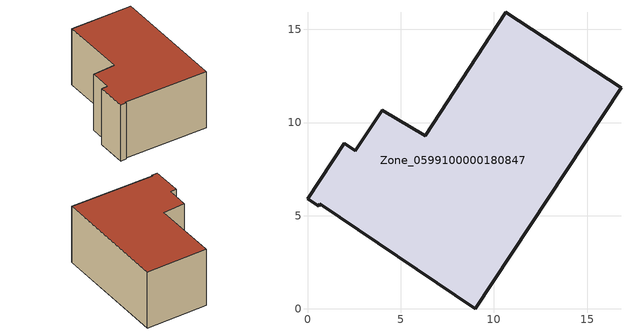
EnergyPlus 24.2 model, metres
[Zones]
Zone_0599100000180847
 floor ground (C_G): 0.6,5.5 0,5.91 1.96,8.88 2.56,8.49 4.02,10.65 6.32,9.29 10.65,15.92 16.82,11.85 9.01,0 0.67,5.66 z1.79
 wall outside (C_F): 10.65,15.92 6.32,9.29 4.02,10.65 2.56,8.49 1.96,8.88 0,5.91 0.6,5.5 0.67,5.66 9.01,0 16.82,11.85 10.65,15.92 z1.79:8.95
 roof outside (C_R): 0,5.91 0.6,5.5 0.67,5.66 9.01,0 16.82,11.85 10.65,15.92 6.32,9.29 4.02,10.65 2.56,8.49 1.96,8.88 z8.95
[BUILDING]
Pand.0599100000180847: North Axis=0; Terrain=City; Loads Convergence Tolerance Value=0.04; Temperature Convergence Tolerance Value=0.4; Solar Distribution=FullExterior; Maximum Number of Warmup Days=25; Minimum Number of Warmup Days=1
[Site:Location]
Rotterdam.The.Hague.AP_ZH_NLD Design_Conditions: Latitude=51.96; Longitude=4.45; Time Zone=1; Elevation=-4.5
[SITE:GROUNDTEMPERATURE:BUILDINGSURFACE]
18, 18, 18, 18, 18, 18, 18, 18, 18, 18, 18, 18
[MATERIAL] Thermal Absorptance=0.9; Solar Absorptance=0.7; Visible Absorptance=0.7
Name | Roughness | Thickness | Conductivity | Density | Specific Heat
G.TC.1946 | MediumSmooth | 0.15 | 1 | 540 | 1210
F.TC.1946 | Rough | 0.3 | 0.857143 | 1920 | 840
R.TC.1946 | MediumRough | 0.2 | 0.909091 | 1500 | 1000
[CONSTRUCTION]
C_G: G.TC.1946
C_F: F.TC.1946
C_R: R.TC.1946
[ZONE]
Zone_0599100000180847: Type=1; Multiplier=1; Ceiling Height=Autocalculate; Volume=Autocalculate; Floor Area=autocalculate; Part of Total Floor Area=Yes
[ZONEINFILTRATION:DESIGNFLOWRATE]
Infil_Zone_0599100000180847: Zone or ZoneList or Space or SpaceList=Zone_0599100000180847; Schedule=AlwaysOn; Design Flow Rate Calculation Method=Flow/Area; Flow Rate per Floor Area=0.003; Constant Term Coefficient=1; Temperature Term Coefficient=0; Velocity Term Coefficient=0; Velocity Squared Term Coefficient=0
[HVACTEMPLATE:ZONE:IDEALLOADSAIRSYSTEM]
Zone_0599100000180847: Maximum Heating Supply Air Temperature=50; Minimum Cooling Supply Air Temperature=13; Maximum Heating Supply Air Humidity Ratio=0.0156; Minimum Cooling Supply Air Humidity Ratio=0.0077; Heating Limit=NoLimit; Cooling Limit=NoLimit; Dehumidification Control Type=ConstantSensibleHeatRatio; Cooling Sensible Heat Ratio=0.7; Dehumidification Setpoint=60; Humidification Control Type=None; Humidification Setpoint=30; Outdoor Air Method=None; Outdoor Air Flow Rate per Person=0.00944; Outdoor Air Flow Rate per Zone Floor Area=0; Outdoor Air Flow Rate per Zone=0; Demand Controlled Ventilation Type=None; Outdoor Air Economizer Type=NoEconomizer; Heat Recovery Type=None; Sensible Heat Recovery Effectiveness=0.7; Latent Heat Recovery Effectiveness=0.65
[ZONECONTROL:THERMOSTAT]
ThermostatControl_Zone_0599100000180847: Zone or ZoneList=Zone_0599100000180847; Control Type Schedule=DualSetpointControlType; Control 1=Thermostat_Zone_0599100000180847; Temperature Difference Between Cutout And Setpoint=0
[THERMOSTATSETPOINT:DUALSETPOINT]
Thermostat_Zone_0599100000180847: Heating Setpoint Temperature Schedule=HeatingSetpoint_Zone_0599100000180847; Cooling Setpoint Temperature Schedule=CoolingSetpoint_Zone_0599100000180847
[SCHEDULE:COMPACT]
HeatingSetpoint_Zone_0599100000180847: Through: 12/31, For: AllDays, Until: 24:00, 21
CoolingSetpoint_Zone_0599100000180847: Through: 12/31, For: AllDays, Until: 24:00, 24
DualSetpointControlType: Through: 12/31, For: AllDays, Until: 24:00, 4
AlwaysOn: Through: 12/31, For: AllDays, Until: 24:00, 1
